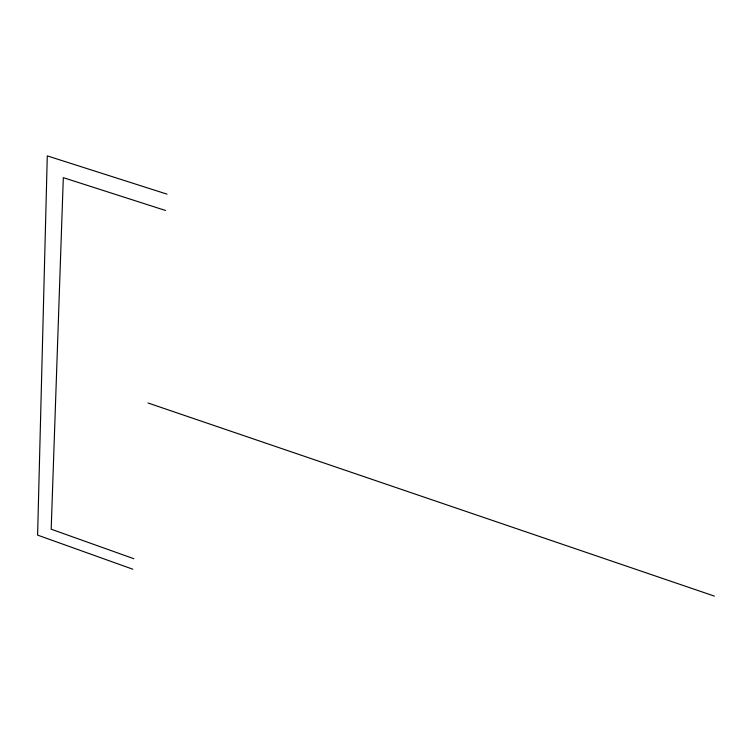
<?xml version="1.0" encoding="UTF-8"?>
<svg xmlns="http://www.w3.org/2000/svg" width="752" height="752" viewBox="0 0 752 752"><rect width="100%" height="100%" fill="white"/><g stroke="black" fill="none" stroke-linecap="round" stroke-linejoin="round"><path stroke-width="1.13" d="M167.01 194.138L47.282 155.89L37.6 535.114L132.813 569.217M165.515 210.475L63.309 177.651L51.183 529.201L133.771 558.689M147.965 402.969L714.4 596.11"/></g></svg>
